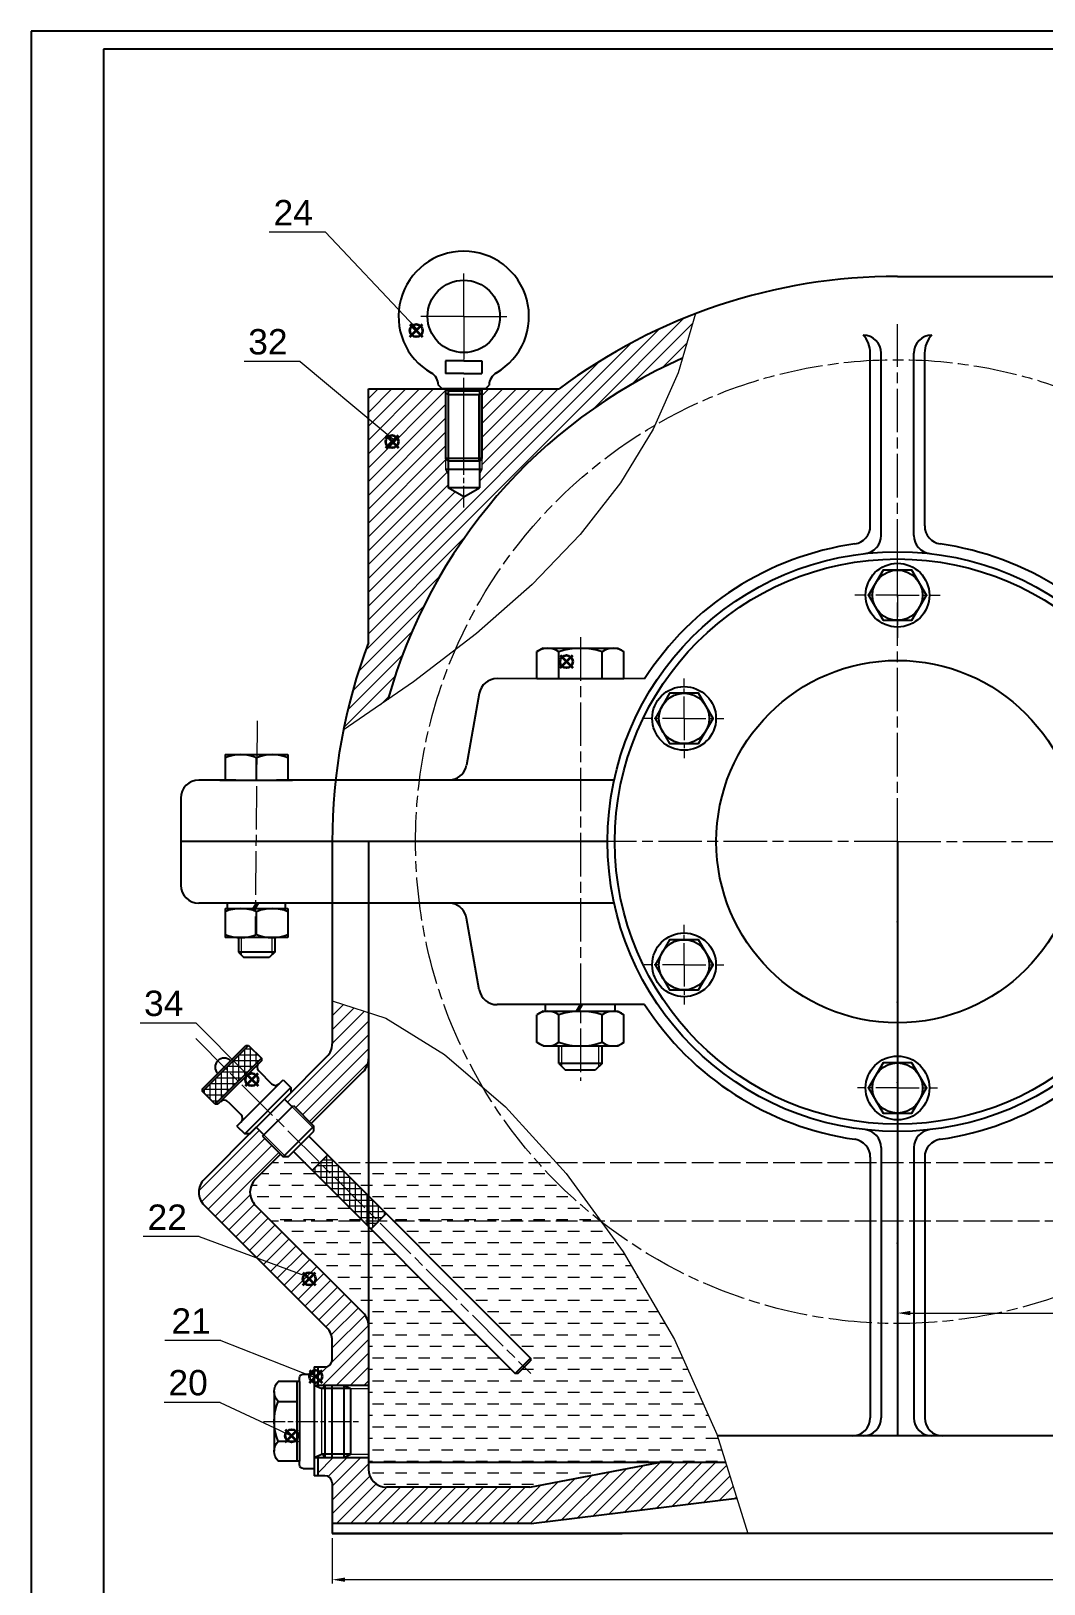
# Model space of a CAD drawing. Header units: millimetres. Extents: x 616 to 1805, y 3019 to 3860.
# Drawn here: x 615.9 to 895.4, y 3431.8 to 3860.4 of the extents above; entities that cross this region are included whole.
import ezdxf

# ---------------------------------------------------------------- set-up
doc = ezdxf.new("R2010")
doc.units = ezdxf.units.MM
for name, pattern in [('AM_ISO02W050', [7.5, 6, -1.5]), ('AM_ISO08W050', [18, 12, -1.5, 3, -1.5]), ('AM_ISO08W050x2', [9, 6, -0.75, 1.5, -0.75])]:
    doc.linetypes.add(name, pattern=pattern)
doc.layers.add('AM_12', color=7, linetype='Continuous', lineweight=35, plot=False)
for name, color, linetype, lineweight in [('Dim', 2, 'Continuous', 9), ('dường tâm', 4, 'AM_ISO08W050', 13), ('net duong chi so', 3, 'Continuous', 13), ('net manh', 2, 'Continuous', 13), ('Net mảnh', 3, 'Continuous', 13), ('Nét đứt mảnh', 6, 'AM_ISO02W050', 13), ('đường hatch', 1, 'Continuous', 13)]:
    doc.layers.add(name, color=color, linetype=linetype, lineweight=lineweight)
doc.styles.get("Standard").update_dxf_attribs({"font": 'arial.ttf'})

msp = doc.modelspace()

# ---------------------------------------------------------------- linework, layer by layer
for p, q in [((1804.88, 3860.39), (615.88, 3860.39)), ((615.88, 3860.39), (615.88, 3019.39)), ((1799.88, 3855.39), (635.88, 3855.39)), ((635.88, 3855.39), (635.88, 3024.39)), ((854.99, 3792.69), (921.84, 3792.69)), ((847.49, 3723.8), (847.49, 3771.49)), ((850.49, 3721.16), (850.49, 3771.49)), ((859.49, 3721.16), (859.49, 3771.49)), ((862.49, 3723.8), (862.49, 3771.49)), ((730.28, 3769.39), (730.28, 3765.89)), ((735.29, 3769.39), (730.28, 3769.39)), ((735.29, 3769.39), (740.29, 3769.39)), ((740.29, 3769.39), (740.29, 3765.89)), ((735.29, 3765.89), (730.28, 3765.89)), ((735.29, 3765.89), (740.29, 3765.89)), ((708.99, 3691.64), (708.99, 3761.64)), ((708.99, 3761.64), (761.59, 3761.64)), ((729.29, 3761.64), (728.29, 3762.64)), ((741.29, 3761.64), (729.29, 3761.64)), ((730.97, 3761.11), (730.04, 3761.64)), ((730.29, 3761.64), (730.29, 3761.5)), ((730.29, 3761.5), (730.29, 3742.39)), ((730.97, 3760.1), (730.29, 3760.49)), ((730.97, 3761.11), (730.97, 3734.37)), ((730.97, 3761.11), (739.61, 3761.11)), ((731.04, 3760.06), (730.97, 3760.1)), ((731.04, 3760.06), (739.54, 3760.06)), ((731.04, 3741.64), (731.04, 3760.06)), ((739.54, 3760.06), (739.61, 3760.1)), ((739.54, 3741.64), (739.54, 3760.06)), ((739.61, 3761.11), (740.54, 3761.64)), ((739.61, 3761.11), (739.61, 3734.37)), ((739.61, 3760.1), (740.29, 3760.49)), ((740.29, 3761.64), (740.29, 3761.5)), ((740.29, 3761.5), (740.29, 3742.39)), ((741.29, 3761.64), (742.29, 3762.64)), ((730.97, 3741.72), (730.29, 3742.39)), ((730.97, 3742.39), (730.29, 3742.39)), ((739.61, 3742.39), (730.97, 3742.39)), ((731.04, 3741.64), (730.97, 3741.72)), ((739.54, 3741.64), (731.04, 3741.64)), ((739.54, 3741.64), (739.61, 3741.72)), ((739.61, 3741.72), (740.29, 3742.39)), ((740.29, 3742.39), (739.61, 3742.39)), ((740.29, 3739.37), (730.29, 3739.37)), ((735.29, 3731.87), (730.97, 3734.37)), ((739.61, 3734.37), (730.97, 3734.37)), ((735.29, 3731.87), (739.61, 3734.37)), ((850.49, 3716.49), (850.49, 3716.56)), ((859.49, 3716.49), (859.49, 3716.56)), ((757.18, 3690.09), (755.49, 3689.11)), ((757.18, 3690.09), (777.8, 3690.09)), ((757.18, 3690.09), (777.8, 3690.09)), ((777.8, 3690.09), (779.49, 3689.11)), ((755.49, 3681.69), (755.49, 3689.11)), ((761.49, 3681.69), (761.49, 3689.06)), ((773.49, 3681.69), (773.49, 3689.06)), ((779.49, 3681.69), (779.49, 3689.11)), ((779.49, 3682.67), (779.49, 3689.11)), ((785.21, 3681.63), (744.49, 3681.69)), ((755.49, 3681.69), (779.49, 3681.69)), ((739.56, 3677.56), (736.08, 3657.82)), ((669.45, 3660.69), (686.77, 3660.69)), ((669.45, 3660.69), (669.45, 3653.69)), ((686.77, 3660.69), (686.77, 3653.69)), ((678.11, 3653.69), (678.11, 3659.83)), ((672.41, 3653.69), (662.19, 3653.69)), ((667.99, 3653.69), (687.99, 3653.69)), ((669.45, 3653.69), (686.77, 3653.69)), ((776.81, 3653.69), (683.65, 3653.69)), ((657.19, 3648.69), (657.19, 3624.69)), ((774.99, 3636.69), (657.19, 3636.69)), ((698.99, 3636.69), (698.99, 3580.88)), ((708.99, 3636.69), (708.99, 3566.73)), ((854.99, 3636.69), (854.99, 3503.69)), ((776.81, 3619.69), (662.19, 3619.69)), ((669.45, 3618.19), (669.45, 3610.19)), ((669.45, 3618.19), (686.77, 3618.19)), ((670.11, 3618.19), (670.11, 3619.69)), ((678.11, 3619.69), (670.11, 3619.69)), ((670.11, 3618.19), (677.21, 3618.19)), ((677.21, 3618.19), (678.11, 3619.69)), ((677.71, 3618.19), (678.61, 3619.69)), ((677.71, 3618.19), (686.11, 3618.19)), ((678.11, 3611.05), (678.11, 3617.35)), ((686.11, 3619.69), (678.61, 3619.69)), ((686.11, 3618.19), (686.11, 3619.69)), ((686.77, 3618.19), (686.77, 3610.19)), ((739.56, 3595.82), (736.08, 3615.56)), ((686.77, 3610.19), (669.45, 3610.19)), ((673.11, 3610.19), (673.11, 3606.19)), ((683.11, 3610.19), (683.11, 3606.19)), ((683.11, 3606.19), (673.11, 3606.19)), ((673.11, 3606.19), (674.61, 3604.69)), ((681.61, 3604.69), (674.61, 3604.69)), ((683.11, 3606.19), (681.61, 3604.69)), ((785.21, 3591.75), (744.49, 3591.69)), ((757.89, 3589.89), (757.89, 3591.69)), ((767.49, 3591.69), (757.89, 3591.69)), ((766.41, 3589.89), (767.49, 3591.69)), ((767.01, 3589.89), (768.08, 3591.69)), ((777.09, 3591.69), (768.08, 3591.69)), ((777.09, 3589.89), (777.09, 3591.69)), ((757.18, 3589.89), (755.49, 3588.91)), ((755.49, 3581.27), (755.49, 3588.91)), ((757.18, 3589.89), (777.8, 3589.89)), ((757.89, 3589.89), (766.41, 3589.89)), ((761.49, 3581.32), (761.49, 3588.86)), ((767.01, 3589.89), (777.09, 3589.89)), ((773.49, 3581.32), (773.49, 3588.86)), ((777.8, 3589.89), (779.49, 3588.91)), ((779.49, 3581.27), (779.49, 3588.91)), ((663.17, 3568.44), (675.19, 3580.46)), ((663.17, 3567.74), (675.9, 3580.46)), ((675.19, 3580.46), (675.9, 3580.46)), ((675.9, 3580.46), (679.43, 3576.93)), ((757.18, 3580.29), (755.49, 3581.27)), ((757.18, 3580.29), (777.8, 3580.29)), ((761.49, 3575.49), (761.49, 3580.29)), ((773.49, 3575.49), (773.49, 3580.29)), ((777.8, 3580.29), (779.49, 3581.27)), ((679.43, 3576.93), (666.7, 3564.2)), ((679.43, 3576.22), (667.41, 3564.2)), ((679.43, 3576.93), (679.43, 3576.22)), ((685.8, 3565.62), (697.52, 3577.34)), ((708.99, 3576.73), (708.99, 3466.69)), ((761.49, 3575.49), (763.29, 3573.69)), ((773.49, 3575.49), (761.49, 3575.49)), ((773.49, 3575.49), (771.69, 3573.69)), ((672.71, 3558.19), (685.44, 3570.92)), ((678.72, 3573.39), (682.26, 3569.86)), ((685.44, 3570.92), (687.56, 3568.8)), ((693.22, 3558.9), (707.52, 3573.2)), ((763.29, 3573.69), (771.69, 3573.69)), ((663.17, 3567.74), (663.17, 3568.44)), ((666.7, 3564.2), (663.17, 3567.74)), ((674.84, 3556.07), (687.56, 3568.8)), ((676.25, 3556.07), (687.56, 3567.38)), ((687.56, 3568.8), (687.56, 3567.38)), ((854.99, 3566.69), (854.99, 3472.69)), ((667.41, 3564.2), (666.7, 3564.2)), ((670.24, 3564.91), (673.77, 3561.37)), ((679.79, 3555.36), (688.27, 3563.85)), ((687.92, 3563.49), (685.8, 3565.62)), ((688.27, 3563.85), (693.93, 3558.19)), ((678.02, 3557.84), (663.62, 3543.44)), ((672.71, 3558.19), (674.84, 3556.07)), ((680.14, 3555.72), (678.02, 3557.84)), ((685.44, 3549.71), (693.93, 3558.19)), ((693.93, 3556.78), (693.93, 3558.19)), ((676.25, 3556.07), (674.84, 3556.07)), ((679.79, 3555.36), (685.44, 3549.71)), ((686.86, 3549.71), (693.93, 3556.78)), ((692.51, 3555.36), (753.75, 3494.12)), ((684.74, 3550.41), (677.77, 3543.44)), ((686.86, 3549.71), (685.44, 3549.71)), ((688.27, 3551.12), (749.51, 3489.88)), ((693.49, 3545.9), (697.73, 3550.14)), ((847.49, 3549.58), (847.49, 3477.69)), ((850.49, 3552.22), (850.49, 3477.69)), ((859.49, 3552.22), (859.49, 3477.69)), ((862.49, 3549.58), (862.49, 3477.69)), ((663.62, 3536.37), (697.52, 3502.49)), ((677.77, 3536.37), (707.52, 3506.64)), ((709.62, 3529.77), (713.86, 3534.01)), ((698.99, 3493.69), (698.99, 3498.96)), ((753.75, 3494.12), (749.51, 3489.88)), ((750.22, 3489.88), (753.75, 3493.42)), ((753.75, 3494.12), (753.75, 3493.42)), ((689.99, 3487.66), (689.99, 3488.69)), ((690.99, 3489.69), (693.99, 3489.69)), ((693.99, 3491.69), (696.99, 3491.69)), ((693.99, 3491.69), (693.99, 3486.69)), ((693.99, 3489.69), (693.99, 3486.69)), ((694.99, 3491.69), (694.99, 3486.69)), ((750.22, 3489.88), (749.51, 3489.88)), ((682.99, 3484.92), (682.99, 3468.46)), ((689.99, 3487.66), (684.04, 3487.66)), ((689.19, 3487.66), (689.19, 3465.72)), ((689.99, 3487.66), (689.99, 3465.72)), ((693.99, 3486.69), (698.99, 3486.69)), ((693.99, 3486.69), (693.99, 3466.69)), ((693.99, 3486.69), (695.81, 3485.83)), ((703.99, 3485.77), (696.07, 3485.77)), ((696.99, 3486.69), (696.57, 3486.04)), ((696.99, 3486.69), (702.15, 3486.69)), ((696.99, 3486.69), (696.99, 3466.69)), ((698.99, 3466.69), (698.99, 3486.69)), ((702.15, 3486.69), (702.15, 3466.69)), ((702.15, 3486.69), (703.99, 3485.77)), ((702.15, 3486.69), (708.99, 3486.69)), ((703.99, 3485.77), (703.99, 3467.61)), ((684.04, 3482.17), (689.19, 3482.17)), ((1299.19, 3472.69), (805.29, 3472.69)), ((684.04, 3471.21), (689.19, 3471.21)), ((693.99, 3466.69), (695.81, 3467.55)), ((703.99, 3467.61), (696.07, 3467.61)), ((696.99, 3466.69), (696.57, 3467.33)), ((702.15, 3466.69), (703.99, 3467.61)), ((689.99, 3465.72), (684.04, 3465.72)), ((689.99, 3464.69), (689.99, 3465.72)), ((690.99, 3463.69), (693.99, 3463.69)), ((693.99, 3466.69), (708.99, 3466.69)), ((693.99, 3466.69), (693.99, 3461.69)), ((693.99, 3466.69), (693.99, 3463.69)), ((694.99, 3466.69), (694.99, 3461.69)), ((696.99, 3466.69), (702.15, 3466.69)), ((708.99, 3466.69), (708.99, 3463.53)), ((807.58, 3465.31), (708.99, 3465.31)), ((753.56, 3458.53), (789.14, 3465.31)), ((696.99, 3461.69), (693.99, 3461.69)), ((698.99, 3459.69), (698.99, 3445.69)), ((753.56, 3458.53), (713.99, 3458.53)), ((753.91, 3448.53), (810.62, 3455.5)), ((753.91, 3448.53), (698.99, 3448.53)), ((1299.19, 3445.69), (698.99, 3445.69)), ((698.99, 3445.69), (779.05, 3445.69))]:
    msp.add_line(p, q)
for points in [[(850.99, 3697.76), (858.99, 3697.76), (862.99, 3704.69), (858.99, 3711.62), (850.99, 3711.62), (846.99, 3704.69)], [(800.1, 3663.76), (804.1, 3670.69), (800.1, 3677.62), (792.1, 3677.62), (788.1, 3670.69), (792.1, 3663.76)], [(804.1, 3602.69), (800.1, 3609.62), (792.1, 3609.62), (788.1, 3602.69), (792.1, 3595.76), (800.1, 3595.76)], [(858.99, 3575.62), (850.99, 3575.62), (846.99, 3568.69), (850.99, 3561.76), (858.99, 3561.76), (862.99, 3568.69)]]:
    msp.add_lwpolyline(points, close=True)
for centre, radius in [((735.29, 3781.64), 10), ((854.99, 3636.69), 80), ((854.99, 3636.69), 78), ((854.99, 3704.69), 8.8), ((854.99, 3704.69), 6.93), ((854.99, 3636.69), 50), ((796.1, 3670.69), 8.8), ((796.1, 3670.69), 6.93), ((796.1, 3602.69), 8.8), ((796.1, 3602.69), 6.93), ((854.99, 3568.69), 8.8), ((854.99, 3568.69), 6.93)]:
    msp.add_circle(centre, radius)
for centre, radius, start, end in [((735.29, 3781.64), 18, 300, 240), ((854.99, 3636.69), 156, 90, 126.7752), ((845.49, 3771.49), 5, 0, 90), ((840.46, 3771.59), 7.03, 359.1925, 44.1925), ((864.49, 3771.49), 5, 90, 180), ((869.52, 3771.58), 7.04, 135.6986, 180.6986), ((854.99, 3636.69), 146, 113.9681, 164.4366), ((724.29, 3762.59), 4, 0.7579, 60), ((746.29, 3762.59), 4, 120, 179.2421), ((842.49, 3723.8), 5, 278.1662, 0), ((845.49, 3721.16), 5, 276.4171, 0), ((864.49, 3721.16), 5, 180, 263.5829), ((867.49, 3723.8), 5, 180, 261.8338), ((854.99, 3636.69), 83, 98.1662, 147.217), ((854.99, 3636.69), 83, 32.8314, 81.8338), ((854.99, 3636.69), 156, 159.3736, 180), ((758.49, 3685.2), 4.89, 52.1211, 127.8789), ((767.49, 3672.09), 18, 70.5288, 109.4712), ((776.49, 3685.2), 4.89, 52.1211, 127.8789), ((744.49, 3676.69), 5, 90, 170), ((673.78, 3649.33), 11.36, 67.5879, 112.4121), ((682.44, 3649.33), 11.36, 67.5879, 112.4121), ((731.16, 3658.69), 5, 281.5234, 350), ((662.19, 3648.69), 5, 90, 180), ((662.19, 3624.69), 5, 180, 270), ((673.78, 3606.85), 11.36, 67.5879, 112.4121), ((682.44, 3606.85), 11.36, 67.5879, 112.4121), ((731.16, 3614.69), 5, 10, 78.4766), ((673.78, 3621.55), 11.36, 247.5879, 292.4121), ((682.44, 3621.55), 11.36, 247.5879, 292.4121), ((744.49, 3596.69), 5, 190, 270), ((854.99, 3636.69), 83, 212.783, 261.8338), ((854.99, 3636.69), 83, 278.1662, 327.1686), ((758.49, 3585), 4.89, 52.1211, 127.8789), ((767.49, 3571.89), 18, 70.5288, 109.4712), ((776.49, 3585), 4.89, 52.1211, 127.8789), ((693.99, 3580.88), 5, 315, 0), ((758.49, 3585.18), 4.89, 232.1211, 307.8789), ((767.49, 3598.29), 18, 250.5288, 289.4712), ((776.49, 3585.18), 4.89, 232.1211, 307.8789), ((669.18, 3574.45), 2.5, 45, 225), ((679.79, 3574.45), 1.5, 135, 225), ((703.99, 3576.73), 5, 315, 0), ((683.32, 3570.92), 1.5, 225, 315), ((669.18, 3563.85), 1.5, 45, 135), ((672.71, 3560.31), 1.5, 315, 45), ((845.49, 3552.22), 5, 0, 83.5829), ((864.49, 3552.22), 5, 96.4171, 180), ((842.49, 3549.58), 5, 0, 81.8338), ((867.49, 3549.58), 5, 98.1662, 180), ((667.16, 3539.91), 5, 135, 225.0188), ((681.3, 3539.91), 5, 135, 225.0188), ((703.99, 3503.1), 5, 0, 45.0188), ((693.99, 3498.96), 5, 0, 45.0188), ((696.99, 3493.69), 2, 270, 0), ((842.49, 3477.69), 5, 270, 0), ((845.49, 3477.69), 5, 270, 0), ((864.49, 3477.69), 5, 180, 270), ((867.49, 3477.69), 5, 180, 270), ((713.99, 3463.53), 5, 180, 270), ((696.99, 3459.69), 2, 0, 90)]:
    msp.add_arc(centre, radius, start, end)
at = {"extrusion": (0, 0, -1)}
for centre, radius, start, end in [((-690.99, 3488.69), 1, 0, 90), ((-687.1, 3484.92), 4.11, 0, 41.8746), ((-687.1, 3484.92), 4.11, 318.1254, 0), ((-696.07, 3486.37), 0.6, 212.802, 295.318), ((-697.83, 3476.69), 14.85, 338.3215, 21.6785), ((-687.1, 3468.46), 4.11, 0, 41.8746), ((-687.1, 3468.46), 4.11, 318.1254, 0), ((-696.07, 3467.01), 0.6, 64.682, 147.198), ((-690.99, 3464.69), 1, 270, 0)]:
    msp.add_arc(centre, radius, start, end, dxfattribs=at)
for p in [(854.99, 3614.52), (854.99, 3592.36), (854.99, 3570.19), (854.99, 3548.02), (854.99, 3525.86)]:
    msp.add_point(p)
at = {"layer": 'AM_12', "color": 4}
for p, q in [((720.43, 3775.97), (723.93, 3779.47)), ((720.43, 3779.47), (723.93, 3775.97)), ((713.77, 3745.33), (717.27, 3748.83)), ((713.77, 3748.83), (717.27, 3745.33)), ((761.89, 3684.61), (765.39, 3688.11)), ((761.89, 3688.11), (765.39, 3684.61)), ((675.05, 3569.25), (678.55, 3572.75)), ((675.05, 3572.75), (678.55, 3569.25)), ((690.92, 3514.27), (694.42, 3517.77)), ((690.92, 3517.77), (694.42, 3514.27)), ((692.7, 3487.33), (696.2, 3490.83)), ((692.7, 3490.83), (696.2, 3487.33)), ((686.03, 3470.95), (689.53, 3474.45)), ((686.03, 3474.45), (689.53, 3470.95))]:
    msp.add_line(p, q, dxfattribs=at)
for centre in [(722.18, 3777.72), (715.52, 3747.08), (763.64, 3686.36), (676.8, 3571), (692.67, 3516.02), (694.45, 3489.08), (687.78, 3472.7)]:
    msp.add_circle(centre, 1.75, dxfattribs=at)
at = {"layer": 'Dim'}
for p, q in [((854.99, 3530.64), (854.99, 3505.57)), ((858.49, 3506.57), (1036.49, 3506.57)), ((698.99, 3444.44), (698.99, 3431.98)), ((1295.69, 3432.98), (702.49, 3432.98))]:
    msp.add_line(p, q, dxfattribs=at)
for points in [[(858.49, 3507.16), (858.49, 3505.99), (854.99, 3506.57)], [(702.49, 3433.57), (702.49, 3432.4), (698.99, 3432.98)]]:
    msp.add_solid(points, dxfattribs=at)
at = {"layer": 'dường tâm'}
for p, q in [((735.29, 3781.64), (735.29, 3793.52)), ((735.29, 3781.64), (723.41, 3781.64)), ((735.29, 3781.64), (735.29, 3769.77)), ((735.29, 3781.64), (747.16, 3781.64)), ((854.99, 3713.69), (854.99, 3779.49)), ((735.29, 3739.27), (735.29, 3764.66)), ((854.99, 3636.69), (854.99, 3719.69)), ((854.99, 3704.69), (854.99, 3716.93)), ((767.49, 3693.09), (767.49, 3570.69)), ((678.26, 3670.01), (677.71, 3611.01)), ((854.99, 3636.69), (771.99, 3636.69)), ((854.99, 3636.69), (854.99, 3553.69)), ((854.99, 3636.69), (937.99, 3636.69)), ((661.31, 3582.32), (753.78, 3489.85))]:
    msp.add_line(p, q, dxfattribs=at)
at = {"layer": 'dường tâm', "linetype": 'AM_ISO08W050x2'}
for p, q in [((735.29, 3728.87), (735.29, 3764.64)), ((854.99, 3704.69), (854.99, 3716.49)), ((854.99, 3704.69), (843.19, 3704.69)), ((854.99, 3704.69), (866.79, 3704.69)), ((854.99, 3704.69), (854.99, 3692.89)), ((796.1, 3670.69), (796.1, 3681.69)), ((796.1, 3670.69), (785.1, 3670.69)), ((796.1, 3670.69), (807.1, 3670.69)), ((796.1, 3670.69), (796.1, 3659.69)), ((796.1, 3602.69), (796.1, 3613.69)), ((796.1, 3602.69), (785.1, 3602.69)), ((796.1, 3602.69), (807.1, 3602.69)), ((796.1, 3602.69), (796.1, 3591.69)), ((854.99, 3568.69), (854.99, 3579.69)), ((854.99, 3568.69), (843.99, 3568.69)), ((854.99, 3568.69), (865.99, 3568.69)), ((854.99, 3568.69), (854.99, 3557.69)), ((679.99, 3476.69), (706.99, 3476.69))]:
    msp.add_line(p, q, dxfattribs=at)
at = {"layer": 'dường tâm'}
msp.add_circle((854.99, 3636.69), 133, dxfattribs=at)
at = {"layer": 'net duong chi so'}
for p, q in [((697.1, 3804.93), (681.62, 3804.93)), ((697.1, 3804.93), (720.26, 3780.44)), ((690.15, 3769.18), (674.67, 3769.18)), ((690.15, 3769.18), (713.03, 3750.1)), ((661.43, 3586.6), (645.95, 3586.6)), ((661.43, 3586.6), (674.73, 3573.23)), ((662.31, 3527.69), (646.83, 3527.69)), ((662.31, 3527.69), (688.83, 3517.83)), ((668.26, 3499.03), (652.78, 3499.03)), ((668.26, 3499.03), (690.73, 3490.16)), ((668.1, 3481.9), (652.62, 3481.9)), ((668.1, 3481.9), (684.45, 3474.21))]:
    msp.add_line(p, q, dxfattribs=at)
at = {"layer": 'net duong chi so', "linetype": 'Continuous'}
for p, q in [((720.26, 3780.44), (722.66, 3777.9)), ((713.03, 3750.1), (715.71, 3747.86)), ((674.73, 3573.23), (677.2, 3570.75)), ((688.83, 3517.83), (692.11, 3516.62)), ((690.73, 3490.16), (693.99, 3488.87)), ((684.45, 3474.21), (687.62, 3472.72))]:
    msp.add_line(p, q, dxfattribs=at)
at = {"layer": 'net manh'}
for p, q in [((693.93, 3557.48), (687.92, 3563.49)), ((686.15, 3549.71), (680.14, 3555.72))]:
    msp.add_line(p, q, dxfattribs=at)
at = {"layer": 'Net mảnh'}
for p, q in [((799.26, 3782.4), (794.5, 3766.05)), ((794.5, 3766.05), (787.59, 3750.54)), ((730.29, 3761.5), (730.29, 3739.37)), ((740.29, 3761.5), (740.29, 3739.37)), ((787.59, 3750.54), (778.54, 3735.72)), ((730.29, 3739.37), (730.97, 3738.12)), ((740.29, 3739.37), (739.61, 3738.12)), ((778.54, 3735.72), (767.39, 3721.47)), ((767.39, 3721.47), (754.14, 3707.65)), ((754.14, 3707.65), (738.82, 3694.12)), ((738.82, 3694.12), (721.45, 3680.75)), ((721.45, 3680.75), (702.04, 3667.4)), ((698.99, 3592.78), (713.8, 3587.94)), ((713.8, 3587.94), (730.01, 3577.96)), ((730.01, 3577.96), (746.84, 3563.46)), ((746.84, 3563.46), (763.53, 3545.09)), ((763.53, 3545.09), (779.32, 3523.48)), ((779.32, 3523.48), (793.45, 3499.29)), ((793.45, 3499.29), (805.15, 3473.15)), ((696.07, 3485.77), (696.07, 3467.61)), ((703.99, 3485.77), (708.99, 3485.77)), ((805.15, 3473.15), (813.66, 3445.69)), ((703.99, 3467.61), (708.99, 3467.61))]:
    msp.add_line(p, q, dxfattribs=at)
at = {"layer": 'Nét đứt mảnh', "linetype": 'Continuous'}
for p, q in [((679.38, 3545.06), (681.49, 3545.06)), ((684.67, 3545.06), (687.84, 3545.06)), ((691.02, 3545.06), (694.19, 3545.06)), ((703.72, 3545.06), (706.89, 3545.06)), ((710.07, 3545.06), (713.24, 3545.06)), ((716.42, 3545.06), (719.59, 3545.06)), ((722.77, 3545.06), (725.94, 3545.06)), ((729.12, 3545.06), (732.29, 3545.06)), ((735.47, 3545.06), (738.64, 3545.06)), ((741.82, 3545.06), (744.99, 3545.06)), ((748.17, 3545.06), (751.34, 3545.06)), ((754.52, 3545.06), (757.69, 3545.06)), ((676.71, 3541.88), (678.32, 3541.88)), ((681.49, 3541.88), (684.67, 3541.88)), ((687.84, 3541.88), (691.02, 3541.88)), ((694.19, 3541.88), (697.37, 3541.88)), ((706.89, 3541.88), (708.99, 3541.88)), ((708.99, 3541.88), (710.07, 3541.88)), ((713.24, 3541.88), (716.42, 3541.88)), ((719.59, 3541.88), (722.77, 3541.88)), ((725.94, 3541.88), (729.12, 3541.88)), ((732.29, 3541.88), (735.47, 3541.88)), ((738.64, 3541.88), (741.82, 3541.88)), ((744.99, 3541.88), (748.17, 3541.88)), ((751.34, 3541.88), (754.52, 3541.88)), ((757.69, 3541.88), (760.87, 3541.88)), ((678.32, 3538.71), (681.49, 3538.71)), ((684.67, 3538.71), (687.84, 3538.71)), ((691.02, 3538.71), (694.19, 3538.71)), ((697.37, 3538.71), (700.54, 3538.71)), ((710.07, 3538.71), (713.24, 3538.71)), ((716.42, 3538.71), (719.59, 3538.71)), ((722.77, 3538.71), (725.94, 3538.71)), ((729.12, 3538.71), (732.29, 3538.71)), ((735.47, 3538.71), (738.64, 3538.71)), ((741.82, 3538.71), (744.99, 3538.71)), ((748.17, 3538.71), (751.34, 3538.71)), ((754.52, 3538.71), (757.69, 3538.71)), ((760.87, 3538.71), (764.04, 3538.71)), ((681.49, 3535.53), (684.67, 3535.53)), ((684.67, 3532.36), (687.84, 3532.36)), ((687.84, 3535.53), (691.02, 3535.53)), ((691.02, 3532.36), (694.19, 3532.36)), ((694.19, 3535.53), (697.37, 3535.53)), ((697.37, 3532.36), (700.54, 3532.36)), ((700.54, 3535.53), (703.72, 3535.53)), ((703.72, 3532.36), (706.89, 3532.36)), ((713.24, 3535.53), (716.42, 3535.53)), ((716.42, 3532.36), (719.59, 3532.36)), ((719.59, 3535.53), (722.77, 3535.53)), ((722.77, 3532.36), (725.94, 3532.36)), ((725.94, 3535.53), (729.12, 3535.53)), ((729.12, 3532.36), (732.29, 3532.36)), ((732.29, 3535.53), (735.47, 3535.53)), ((735.47, 3532.36), (738.64, 3532.36)), ((738.64, 3535.53), (741.82, 3535.53)), ((741.82, 3532.36), (744.99, 3532.36)), ((744.99, 3535.53), (748.17, 3535.53)), ((748.17, 3532.36), (751.34, 3532.36)), ((751.34, 3535.53), (754.52, 3535.53)), ((754.52, 3532.36), (757.69, 3532.36)), ((757.69, 3535.53), (760.87, 3535.53)), ((760.87, 3532.36), (764.04, 3532.36)), ((764.04, 3535.53), (767.22, 3535.53)), ((767.22, 3532.36), (770.39, 3532.36)), ((687.84, 3529.18), (691.02, 3529.18)), ((694.19, 3529.18), (697.37, 3529.18)), ((700.54, 3529.18), (703.72, 3529.18)), ((706.89, 3529.18), (708.99, 3529.18)), ((708.99, 3529.18), (710.07, 3529.18)), ((719.59, 3529.18), (722.77, 3529.18)), ((725.94, 3529.18), (729.12, 3529.18)), ((732.29, 3529.18), (735.47, 3529.18)), ((738.64, 3529.18), (741.82, 3529.18)), ((744.99, 3529.18), (748.17, 3529.18)), ((751.34, 3529.18), (754.52, 3529.18)), ((757.69, 3529.18), (760.87, 3529.18)), ((764.04, 3529.18), (767.22, 3529.18)), ((770.39, 3529.18), (773.57, 3529.18)), ((691.02, 3526.01), (694.19, 3526.01)), ((697.37, 3526.01), (700.54, 3526.01)), ((703.72, 3526.01), (706.89, 3526.01)), ((710.07, 3526.01), (713.24, 3526.01)), ((722.77, 3526.01), (725.94, 3526.01)), ((729.12, 3526.01), (732.29, 3526.01)), ((735.47, 3526.01), (738.64, 3526.01)), ((741.82, 3526.01), (744.99, 3526.01)), ((748.17, 3526.01), (751.34, 3526.01)), ((754.52, 3526.01), (757.69, 3526.01)), ((760.87, 3526.01), (764.04, 3526.01)), ((767.22, 3526.01), (770.39, 3526.01)), ((773.57, 3526.01), (776.74, 3526.01)), ((694.19, 3522.83), (697.37, 3522.83)), ((697.37, 3519.66), (700.54, 3519.66)), ((700.54, 3522.83), (703.72, 3522.83)), ((703.72, 3519.66), (706.89, 3519.66)), ((706.89, 3522.83), (708.99, 3522.83)), ((708.99, 3522.83), (710.07, 3522.83)), ((710.07, 3519.66), (713.24, 3519.66)), ((713.24, 3522.83), (716.42, 3522.83)), ((716.42, 3519.66), (719.59, 3519.66)), ((725.94, 3522.83), (729.12, 3522.83)), ((729.12, 3519.66), (732.29, 3519.66)), ((732.29, 3522.83), (735.47, 3522.83)), ((735.47, 3519.66), (738.64, 3519.66)), ((738.64, 3522.83), (741.82, 3522.83)), ((741.82, 3519.66), (744.99, 3519.66)), ((744.99, 3522.83), (748.17, 3522.83)), ((748.17, 3519.66), (751.34, 3519.66)), ((751.34, 3522.83), (754.52, 3522.83)), ((754.52, 3519.66), (757.69, 3519.66)), ((757.69, 3522.83), (760.87, 3522.83)), ((760.87, 3519.66), (764.04, 3519.66)), ((764.04, 3522.83), (767.22, 3522.83)), ((767.22, 3519.66), (770.39, 3519.66)), ((770.39, 3522.83), (773.57, 3522.83)), ((773.57, 3519.66), (776.74, 3519.66)), ((776.74, 3522.83), (779.7, 3522.83)), ((779.92, 3519.66), (781.56, 3519.66)), ((700.54, 3516.48), (703.72, 3516.48)), ((706.89, 3516.48), (708.99, 3516.48)), ((708.99, 3516.48), (710.07, 3516.48)), ((713.24, 3516.48), (716.42, 3516.48)), ((719.59, 3516.48), (722.77, 3516.48)), ((732.29, 3516.48), (735.47, 3516.48)), ((738.64, 3516.48), (741.82, 3516.48)), ((744.99, 3516.48), (748.17, 3516.48)), ((751.34, 3516.48), (754.52, 3516.48)), ((757.69, 3516.48), (760.87, 3516.48)), ((764.04, 3516.48), (767.22, 3516.48)), ((770.39, 3516.48), (773.57, 3516.48)), ((776.74, 3516.48), (779.92, 3516.48)), ((783.09, 3516.48), (783.41, 3516.48)), ((703.72, 3513.31), (706.89, 3513.31)), ((706.89, 3510.13), (708.99, 3510.13)), ((708.99, 3510.13), (710.07, 3510.13)), ((710.07, 3513.31), (713.24, 3513.31)), ((713.24, 3510.13), (716.42, 3510.13)), ((716.42, 3513.31), (719.59, 3513.31)), ((719.59, 3510.13), (722.77, 3510.13)), ((722.77, 3513.31), (725.94, 3513.31)), ((725.94, 3510.13), (729.12, 3510.13)), ((735.47, 3513.31), (738.64, 3513.31)), ((738.64, 3510.13), (741.82, 3510.13)), ((741.82, 3513.31), (744.99, 3513.31)), ((744.99, 3510.13), (748.17, 3510.13)), ((748.17, 3513.31), (751.34, 3513.31)), ((751.34, 3510.13), (754.52, 3510.13)), ((754.52, 3513.31), (757.69, 3513.31)), ((757.69, 3510.13), (760.87, 3510.13)), ((760.87, 3513.31), (764.04, 3513.31)), ((764.04, 3510.13), (767.22, 3510.13)), ((767.22, 3513.31), (770.39, 3513.31)), ((770.39, 3510.13), (773.57, 3510.13)), ((773.57, 3513.31), (776.74, 3513.31)), ((776.74, 3510.13), (779.92, 3510.13)), ((779.92, 3513.31), (783.09, 3513.31)), ((783.09, 3510.13), (786.27, 3510.13)), ((710.07, 3506.96), (713.24, 3506.96)), ((716.42, 3506.96), (719.59, 3506.96)), ((722.77, 3506.96), (725.94, 3506.96)), ((729.12, 3506.96), (732.29, 3506.96)), ((741.82, 3506.96), (744.99, 3506.96)), ((748.17, 3506.96), (751.34, 3506.96)), ((754.52, 3506.96), (757.69, 3506.96)), ((760.87, 3506.96), (764.04, 3506.96)), ((767.22, 3506.96), (770.39, 3506.96)), ((773.57, 3506.96), (776.74, 3506.96)), ((779.92, 3506.96), (783.09, 3506.96)), ((786.27, 3506.96), (788.97, 3506.96)), ((708.94, 3503.78), (708.99, 3503.78)), ((708.99, 3503.78), (710.07, 3503.78)), ((713.24, 3503.78), (716.42, 3503.78)), ((719.59, 3503.78), (722.77, 3503.78)), ((725.94, 3503.78), (729.12, 3503.78)), ((732.29, 3503.78), (735.47, 3503.78)), ((744.99, 3503.78), (748.17, 3503.78)), ((751.34, 3503.78), (754.52, 3503.78)), ((757.69, 3503.78), (760.87, 3503.78)), ((764.04, 3503.78), (767.22, 3503.78)), ((770.39, 3503.78), (773.57, 3503.78)), ((776.74, 3503.78), (779.92, 3503.78)), ((783.09, 3503.78), (786.27, 3503.78)), ((789.44, 3503.78), (790.83, 3503.78)), ((708.99, 3497.43), (710.07, 3497.43)), ((710.07, 3500.61), (713.24, 3500.61)), ((713.24, 3497.43), (716.42, 3497.43)), ((716.42, 3500.61), (719.59, 3500.61)), ((719.59, 3497.43), (722.77, 3497.43)), ((722.77, 3500.61), (725.94, 3500.61)), ((725.94, 3497.43), (729.12, 3497.43)), ((729.12, 3500.61), (732.29, 3500.61)), ((732.29, 3497.43), (735.47, 3497.43)), ((735.47, 3500.61), (738.64, 3500.61)), ((738.64, 3497.43), (741.82, 3497.43)), ((748.17, 3500.61), (751.34, 3500.61)), ((751.34, 3497.43), (754.52, 3497.43)), ((754.52, 3500.61), (757.69, 3500.61)), ((757.69, 3497.43), (760.87, 3497.43)), ((760.87, 3500.61), (764.04, 3500.61)), ((764.04, 3497.43), (767.22, 3497.43)), ((767.22, 3500.61), (770.39, 3500.61)), ((770.39, 3497.43), (773.57, 3497.43)), ((773.57, 3500.61), (776.74, 3500.61)), ((776.74, 3497.43), (779.92, 3497.43)), ((779.92, 3500.61), (783.09, 3500.61)), ((783.09, 3497.43), (786.27, 3497.43)), ((786.27, 3500.61), (789.44, 3500.61)), ((789.44, 3497.43), (792.62, 3497.43)), ((792.62, 3500.61), (792.68, 3500.61)), ((710.07, 3494.26), (713.24, 3494.26)), ((716.42, 3494.26), (719.59, 3494.26)), ((722.77, 3494.26), (725.94, 3494.26)), ((729.12, 3494.26), (732.29, 3494.26)), ((735.47, 3494.26), (738.64, 3494.26)), ((741.82, 3494.26), (744.99, 3494.26)), ((754.52, 3494.26), (757.69, 3494.26)), ((760.87, 3494.26), (764.04, 3494.26)), ((767.22, 3494.26), (770.39, 3494.26)), ((773.57, 3494.26), (776.74, 3494.26)), ((779.92, 3494.26), (783.09, 3494.26)), ((786.27, 3494.26), (789.44, 3494.26)), ((792.62, 3494.26), (795.7, 3494.26)), ((708.99, 3491.08), (710.07, 3491.08)), ((713.24, 3491.08), (716.42, 3491.08)), ((719.59, 3491.08), (722.77, 3491.08)), ((725.94, 3491.08), (729.12, 3491.08)), ((732.29, 3491.08), (735.47, 3491.08)), ((738.64, 3491.08), (741.82, 3491.08)), ((744.99, 3491.08), (748.17, 3491.08)), ((751.42, 3491.08), (754.52, 3491.08)), ((757.69, 3491.08), (760.87, 3491.08)), ((764.04, 3491.08), (767.22, 3491.08)), ((770.39, 3491.08), (773.57, 3491.08)), ((776.74, 3491.08), (779.92, 3491.08)), ((783.09, 3491.08), (786.27, 3491.08)), ((789.44, 3491.08), (792.62, 3491.08)), ((795.79, 3491.08), (797.12, 3491.08)), ((708.99, 3484.73), (710.07, 3484.73)), ((710.07, 3487.91), (713.24, 3487.91)), ((713.24, 3484.73), (716.42, 3484.73)), ((716.42, 3487.91), (719.59, 3487.91)), ((719.59, 3484.73), (722.77, 3484.73)), ((722.77, 3487.91), (725.94, 3487.91)), ((725.94, 3484.73), (729.12, 3484.73)), ((729.12, 3487.91), (732.29, 3487.91)), ((732.29, 3484.73), (735.47, 3484.73)), ((735.47, 3487.91), (738.64, 3487.91)), ((738.64, 3484.73), (741.82, 3484.73)), ((741.82, 3487.91), (744.99, 3487.91)), ((744.99, 3484.73), (748.17, 3484.73)), ((748.17, 3487.91), (751.34, 3487.91)), ((751.34, 3484.73), (754.52, 3484.73)), ((754.52, 3487.91), (757.69, 3487.91)), ((757.69, 3484.73), (760.87, 3484.73)), ((760.87, 3487.91), (764.04, 3487.91)), ((764.04, 3484.73), (767.22, 3484.73)), ((767.22, 3487.91), (770.39, 3487.91)), ((770.39, 3484.73), (773.57, 3484.73)), ((773.57, 3487.91), (776.74, 3487.91)), ((776.74, 3484.73), (779.92, 3484.73)), ((779.92, 3487.91), (783.09, 3487.91)), ((783.09, 3484.73), (786.27, 3484.73)), ((786.27, 3487.91), (789.44, 3487.91)), ((789.44, 3484.73), (792.62, 3484.73)), ((792.62, 3487.91), (795.79, 3487.91)), ((795.79, 3484.73), (798.97, 3484.73)), ((710.07, 3481.56), (713.24, 3481.56)), ((716.42, 3481.56), (719.59, 3481.56)), ((722.77, 3481.56), (725.94, 3481.56)), ((729.12, 3481.56), (732.29, 3481.56)), ((735.47, 3481.56), (738.64, 3481.56)), ((741.82, 3481.56), (744.99, 3481.56)), ((748.17, 3481.56), (751.34, 3481.56)), ((754.52, 3481.56), (757.69, 3481.56)), ((760.87, 3481.56), (764.04, 3481.56)), ((767.22, 3481.56), (770.39, 3481.56)), ((773.57, 3481.56), (776.74, 3481.56)), ((779.92, 3481.56), (783.09, 3481.56)), ((786.27, 3481.56), (789.44, 3481.56)), ((792.62, 3481.56), (795.79, 3481.56)), ((798.97, 3481.56), (801.39, 3481.56)), ((708.99, 3478.38), (710.07, 3478.38)), ((713.24, 3478.38), (716.42, 3478.38)), ((719.59, 3478.38), (722.77, 3478.38)), ((725.94, 3478.38), (729.12, 3478.38)), ((732.29, 3478.38), (735.47, 3478.38)), ((738.64, 3478.38), (741.82, 3478.38)), ((744.99, 3478.38), (748.17, 3478.38)), ((751.34, 3478.38), (754.52, 3478.38)), ((757.69, 3478.38), (760.87, 3478.38)), ((764.04, 3478.38), (767.22, 3478.38)), ((770.39, 3478.38), (773.57, 3478.38)), ((776.74, 3478.38), (779.92, 3478.38)), ((783.09, 3478.38), (786.27, 3478.38)), ((789.44, 3478.38), (792.62, 3478.38)), ((795.79, 3478.38), (798.97, 3478.38)), ((802.14, 3478.38), (802.81, 3478.38)), ((708.99, 3472.03), (710.07, 3472.03)), ((710.07, 3475.21), (713.24, 3475.21)), ((713.24, 3472.03), (716.42, 3472.03)), ((716.42, 3475.21), (719.59, 3475.21)), ((719.59, 3472.03), (722.77, 3472.03)), ((722.77, 3475.21), (725.94, 3475.21)), ((725.94, 3472.03), (729.12, 3472.03)), ((729.12, 3475.21), (732.29, 3475.21)), ((732.29, 3472.03), (735.47, 3472.03)), ((735.47, 3475.21), (738.64, 3475.21)), ((738.64, 3472.03), (741.82, 3472.03)), ((741.82, 3475.21), (744.99, 3475.21)), ((744.99, 3472.03), (748.17, 3472.03)), ((748.17, 3475.21), (751.34, 3475.21)), ((751.34, 3472.03), (754.52, 3472.03)), ((754.52, 3475.21), (757.69, 3475.21)), ((757.69, 3472.03), (760.87, 3472.03)), ((760.87, 3475.21), (764.04, 3475.21)), ((764.04, 3472.03), (767.22, 3472.03)), ((767.22, 3475.21), (770.39, 3475.21)), ((770.39, 3472.03), (773.57, 3472.03)), ((773.57, 3475.21), (776.74, 3475.21)), ((776.74, 3472.03), (779.92, 3472.03)), ((779.92, 3475.21), (783.09, 3475.21)), ((783.09, 3472.03), (786.27, 3472.03)), ((786.27, 3475.21), (789.44, 3475.21)), ((789.44, 3472.03), (792.62, 3472.03)), ((792.62, 3475.21), (795.79, 3475.21)), ((795.79, 3472.03), (798.97, 3472.03)), ((798.97, 3475.21), (802.14, 3475.21)), ((802.14, 3472.03), (805.32, 3472.03)), ((710.07, 3468.86), (713.24, 3468.86)), ((716.42, 3468.86), (719.59, 3468.86)), ((722.77, 3468.86), (725.94, 3468.86)), ((729.12, 3468.86), (732.29, 3468.86)), ((735.47, 3468.86), (738.64, 3468.86)), ((741.82, 3468.86), (744.99, 3468.86)), ((748.17, 3468.86), (751.34, 3468.86)), ((754.52, 3468.86), (757.69, 3468.86)), ((760.87, 3468.86), (764.04, 3468.86)), ((767.22, 3468.86), (770.39, 3468.86)), ((773.57, 3468.86), (776.74, 3468.86)), ((779.92, 3468.86), (783.09, 3468.86)), ((786.27, 3468.86), (789.44, 3468.86)), ((792.62, 3468.86), (795.79, 3468.86)), ((798.97, 3468.86), (802.14, 3468.86)), ((805.32, 3468.86), (806.48, 3468.86)), ((708.99, 3465.68), (710.07, 3465.68)), ((713.24, 3465.68), (716.42, 3465.68)), ((719.59, 3465.68), (722.77, 3465.68)), ((725.94, 3465.68), (729.12, 3465.68)), ((732.29, 3465.68), (735.47, 3465.68)), ((738.64, 3465.68), (741.82, 3465.68)), ((744.99, 3465.68), (748.17, 3465.68)), ((751.34, 3465.68), (754.52, 3465.68)), ((757.69, 3465.68), (760.87, 3465.68)), ((764.04, 3465.68), (767.22, 3465.68)), ((770.39, 3465.68), (773.57, 3465.68)), ((776.74, 3465.68), (779.92, 3465.68)), ((783.09, 3465.68), (786.27, 3465.68)), ((789.44, 3465.68), (792.62, 3465.68)), ((795.79, 3465.68), (798.97, 3465.68)), ((802.14, 3465.68), (805.32, 3465.68)), ((710.07, 3462.51), (713.24, 3462.51)), ((713.24, 3459.33), (716.42, 3459.33)), ((716.42, 3462.51), (719.59, 3462.51)), ((719.59, 3459.33), (722.77, 3459.33)), ((722.77, 3462.51), (725.94, 3462.51)), ((725.94, 3459.33), (729.12, 3459.33)), ((729.12, 3462.51), (732.29, 3462.51)), ((732.29, 3459.33), (735.47, 3459.33)), ((735.47, 3462.51), (738.64, 3462.51)), ((738.64, 3459.33), (741.82, 3459.33)), ((741.82, 3462.51), (744.99, 3462.51)), ((744.99, 3459.33), (748.17, 3459.33)), ((748.17, 3462.51), (751.34, 3462.51)), ((751.34, 3459.33), (754.52, 3459.33)), ((754.52, 3462.51), (757.69, 3462.51)), ((757.69, 3459.33), (757.77, 3459.33)), ((760.87, 3462.51), (764.04, 3462.51)), ((767.22, 3462.51), (770.39, 3462.51)), ((773.57, 3462.51), (774.43, 3462.51))]:
    msp.add_line(p, q, dxfattribs=at)
at = {"layer": 'Nét đứt mảnh'}
for p, q in [((1299.19, 3548.02), (682.35, 3548.02)), ((1299.19, 3531.89), (682.25, 3531.89))]:
    msp.add_line(p, q, dxfattribs=at)
at = {"layer": 'đường hatch', "linetype": 'Continuous'}
for p, q in [((771.17, 3756.23), (796.07, 3781.14)), ((708.99, 3697.87), (789.3, 3778.19)), ((781.74, 3762.99), (798.48, 3779.73)), ((708.99, 3701.69), (781.7, 3774.41)), ((790, 3767.43), (796.91, 3774.34)), ((739.61, 3736.13), (772.71, 3769.23)), ((708.99, 3758.96), (711.67, 3761.64)), ((708.99, 3755.15), (715.48, 3761.64)), ((708.99, 3751.33), (719.3, 3761.64)), ((708.99, 3747.51), (723.12, 3761.64)), ((708.99, 3743.69), (726.94, 3761.64)), ((708.99, 3739.87), (730.29, 3761.17)), ((740.29, 3759.72), (742.21, 3761.64)), ((740.29, 3755.9), (746.03, 3761.64)), ((740.29, 3752.08), (749.85, 3761.64)), ((740.29, 3748.26), (753.67, 3761.64)), ((740.29, 3744.45), (757.49, 3761.64)), ((740.29, 3740.63), (761.31, 3761.64)), ((708.99, 3736.05), (730.29, 3757.36)), ((708.99, 3732.23), (730.29, 3753.54)), ((708.99, 3728.42), (730.29, 3749.72)), ((708.99, 3724.6), (730.29, 3745.9)), ((708.99, 3720.78), (730.29, 3742.08)), ((708.99, 3716.96), (730.68, 3738.65)), ((708.99, 3713.14), (730.97, 3735.12)), ((708.99, 3709.32), (732.91, 3733.25)), ((708.99, 3705.51), (735.44, 3731.96)), ((708.99, 3694.05), (735.44, 3720.51)), ((708.17, 3689.41), (728.69, 3709.94)), ((706.22, 3683.65), (724.25, 3701.67)), ((704.62, 3678.23), (720.94, 3694.55)), ((703.29, 3673.08), (718.35, 3688.15)), ((702.19, 3668.17), (716.28, 3682.25)), ((712.31, 3674.47), (714.59, 3676.74)), ((698.99, 3592.41), (699.26, 3592.69)), ((698.99, 3588.59), (702.14, 3591.75)), ((698.99, 3584.77), (705.02, 3590.81)), ((698.99, 3580.96), (707.9, 3589.87)), ((686.63, 3564.78), (708.99, 3587.14)), ((688.89, 3563.23), (708.99, 3583.32)), ((676.98, 3579.38), (674.81, 3579.38)), ((674.83, 3572.33), (674.83, 3579.4)), ((676.42, 3573.91), (676.42, 3579.94)), ((690.8, 3561.32), (708.99, 3579.5)), ((677.12, 3574.61), (670.05, 3574.61)), ((670.07, 3567.56), (670.07, 3574.63)), ((678.71, 3576.2), (671.63, 3576.2)), ((671.65, 3569.15), (671.65, 3576.22)), ((678.57, 3577.79), (673.22, 3577.79)), ((673.24, 3570.74), (673.24, 3577.81)), ((678, 3575.5), (678, 3578.36)), ((692.71, 3559.41), (708.84, 3575.54)), ((673.94, 3571.44), (666.87, 3571.44)), ((666.89, 3564.39), (666.89, 3571.46)), ((675.53, 3573.03), (668.46, 3573.03)), ((668.48, 3565.98), (668.48, 3573.05)), ((670.77, 3568.26), (663.7, 3568.26)), ((663.72, 3567.19), (663.72, 3568.28)), ((669.18, 3566.68), (664.23, 3566.68)), ((672.36, 3569.85), (665.28, 3569.85)), ((665.3, 3565.6), (665.3, 3569.87)), ((667.59, 3565.09), (665.82, 3565.09)), ((662.18, 3540.33), (678.85, 3557)), ((662.93, 3537.26), (680.41, 3554.74)), ((664.75, 3535.26), (682.32, 3552.83)), ((666.66, 3533.35), (684.23, 3550.92)), ((699.12, 3548.76), (696.35, 3548.76)), ((697.51, 3541.88), (697.51, 3549.92)), ((699.1, 3540.29), (699.1, 3548.78)), ((702.29, 3545.58), (693.81, 3545.58)), ((694.33, 3545.06), (694.33, 3546.75)), ((700.7, 3547.17), (694.76, 3547.17)), ((695.92, 3543.47), (695.92, 3548.33)), ((700.68, 3538.71), (700.68, 3547.19)), ((702.27, 3537.12), (702.27, 3545.6)), ((703.88, 3544), (695.39, 3544)), ((705.47, 3542.41), (696.98, 3542.41)), ((707.05, 3540.82), (698.57, 3540.82)), ((703.86, 3535.53), (703.86, 3544.02)), ((705.45, 3533.94), (705.45, 3542.43)), ((707.03, 3532.36), (707.03, 3540.84)), ((668.57, 3531.44), (676.36, 3539.23)), ((670.48, 3529.53), (677.55, 3536.61)), ((708.64, 3539.23), (700.16, 3539.23)), ((710.23, 3537.65), (701.74, 3537.65)), ((711.82, 3536.06), (703.33, 3536.06)), ((708.62, 3530.77), (708.62, 3539.25)), ((710.21, 3530.36), (710.21, 3537.67)), ((711.8, 3531.94), (711.8, 3536.08)), ((672.38, 3527.63), (679.46, 3534.7)), ((674.29, 3525.72), (681.36, 3532.79)), ((713.4, 3534.47), (704.92, 3534.47)), ((712.74, 3532.88), (706.51, 3532.88)), ((713.38, 3533.53), (713.38, 3534.49)), ((676.2, 3523.81), (683.27, 3530.88)), ((678.11, 3521.9), (685.18, 3528.97)), ((711.15, 3531.3), (708.09, 3531.3)), ((680.02, 3519.99), (687.09, 3527.06)), ((681.93, 3518.08), (689, 3525.15)), ((683.84, 3516.17), (690.91, 3523.24)), ((685.75, 3514.26), (692.82, 3521.33)), ((687.66, 3512.35), (694.73, 3519.42)), ((689.57, 3510.44), (696.64, 3517.51)), ((691.48, 3508.53), (698.55, 3515.6)), ((693.39, 3506.62), (700.46, 3513.7)), ((695.29, 3504.71), (702.37, 3511.79)), ((697.2, 3502.81), (704.28, 3509.88)), ((698.73, 3500.52), (706.18, 3507.97)), ((698.99, 3496.95), (708.05, 3506.01)), ((698.87, 3493.02), (708.99, 3503.13)), ((696.36, 3486.69), (708.99, 3499.31)), ((700.18, 3486.69), (708.99, 3495.5)), ((694.99, 3489.13), (697.66, 3491.81)), ((704, 3486.69), (708.99, 3491.68)), ((707.82, 3486.69), (708.99, 3487.86)), ((694.99, 3466.22), (695.45, 3466.69)), ((694.99, 3462.4), (699.27, 3466.69)), ((697.88, 3461.48), (703.09, 3466.69)), ((698.99, 3458.77), (706.91, 3466.69)), ((698.99, 3454.95), (708.99, 3464.95)), ((766.69, 3450.1), (780.19, 3463.6)), ((771.04, 3450.63), (784.91, 3464.5)), ((775.39, 3451.17), (789.53, 3465.31)), ((779.74, 3451.7), (793.35, 3465.31)), ((784.1, 3452.24), (797.17, 3465.31)), ((788.45, 3452.77), (800.99, 3465.31)), ((792.8, 3453.31), (804.8, 3465.31)), ((797.16, 3453.84), (807.83, 3464.51)), ((698.99, 3451.13), (709.4, 3461.54)), ((700.2, 3448.53), (711.11, 3459.44)), ((746.02, 3448.53), (756.6, 3459.11)), ((749.84, 3448.53), (761.32, 3460.01)), ((753.66, 3448.53), (766.04, 3460.91)), ((757.98, 3449.03), (770.75, 3461.81)), ((762.33, 3449.56), (775.47, 3462.7)), ((801.51, 3454.38), (808.73, 3461.59)), ((805.86, 3454.91), (809.63, 3458.68)), ((704.02, 3448.53), (714.02, 3458.53)), ((707.84, 3448.53), (717.84, 3458.53)), ((711.66, 3448.53), (721.66, 3458.53)), ((715.48, 3448.53), (725.48, 3458.53)), ((719.3, 3448.53), (729.3, 3458.53)), ((723.11, 3448.53), (733.11, 3458.53)), ((726.93, 3448.53), (736.93, 3458.53)), ((730.75, 3448.53), (740.75, 3458.53)), ((734.57, 3448.53), (744.57, 3458.53)), ((738.39, 3448.53), (748.39, 3458.53)), ((742.21, 3448.53), (752.21, 3458.53)), ((810.22, 3455.45), (810.54, 3455.76))]:
    msp.add_line(p, q, dxfattribs=at)
at = {"layer": 'đường hatch'}
for p, q in [((673.86, 3610.19), (673.86, 3605.44)), ((682.36, 3610.19), (682.36, 3605.44)), ((762.39, 3574.59), (762.39, 3580.29)), ((772.59, 3574.59), (772.59, 3580.29))]:
    msp.add_line(p, q, dxfattribs=at)

# ---------------------------------------------------------------- texts
at = {"layer": 'net duong chi so', "color": 30}
for s, p in [('24', (682.79, 3806.76)), ('32', (675.8, 3771.14)), ('34', (647.06, 3588.56)), ('22', (648.02, 3529.53)), ('21', (654.61, 3500.87)), ('20', (653.78, 3483.86))]:
    msp.add_text(s, height=7, dxfattribs=at).set_placement(p)

doc.saveas('drawing.dxf')
